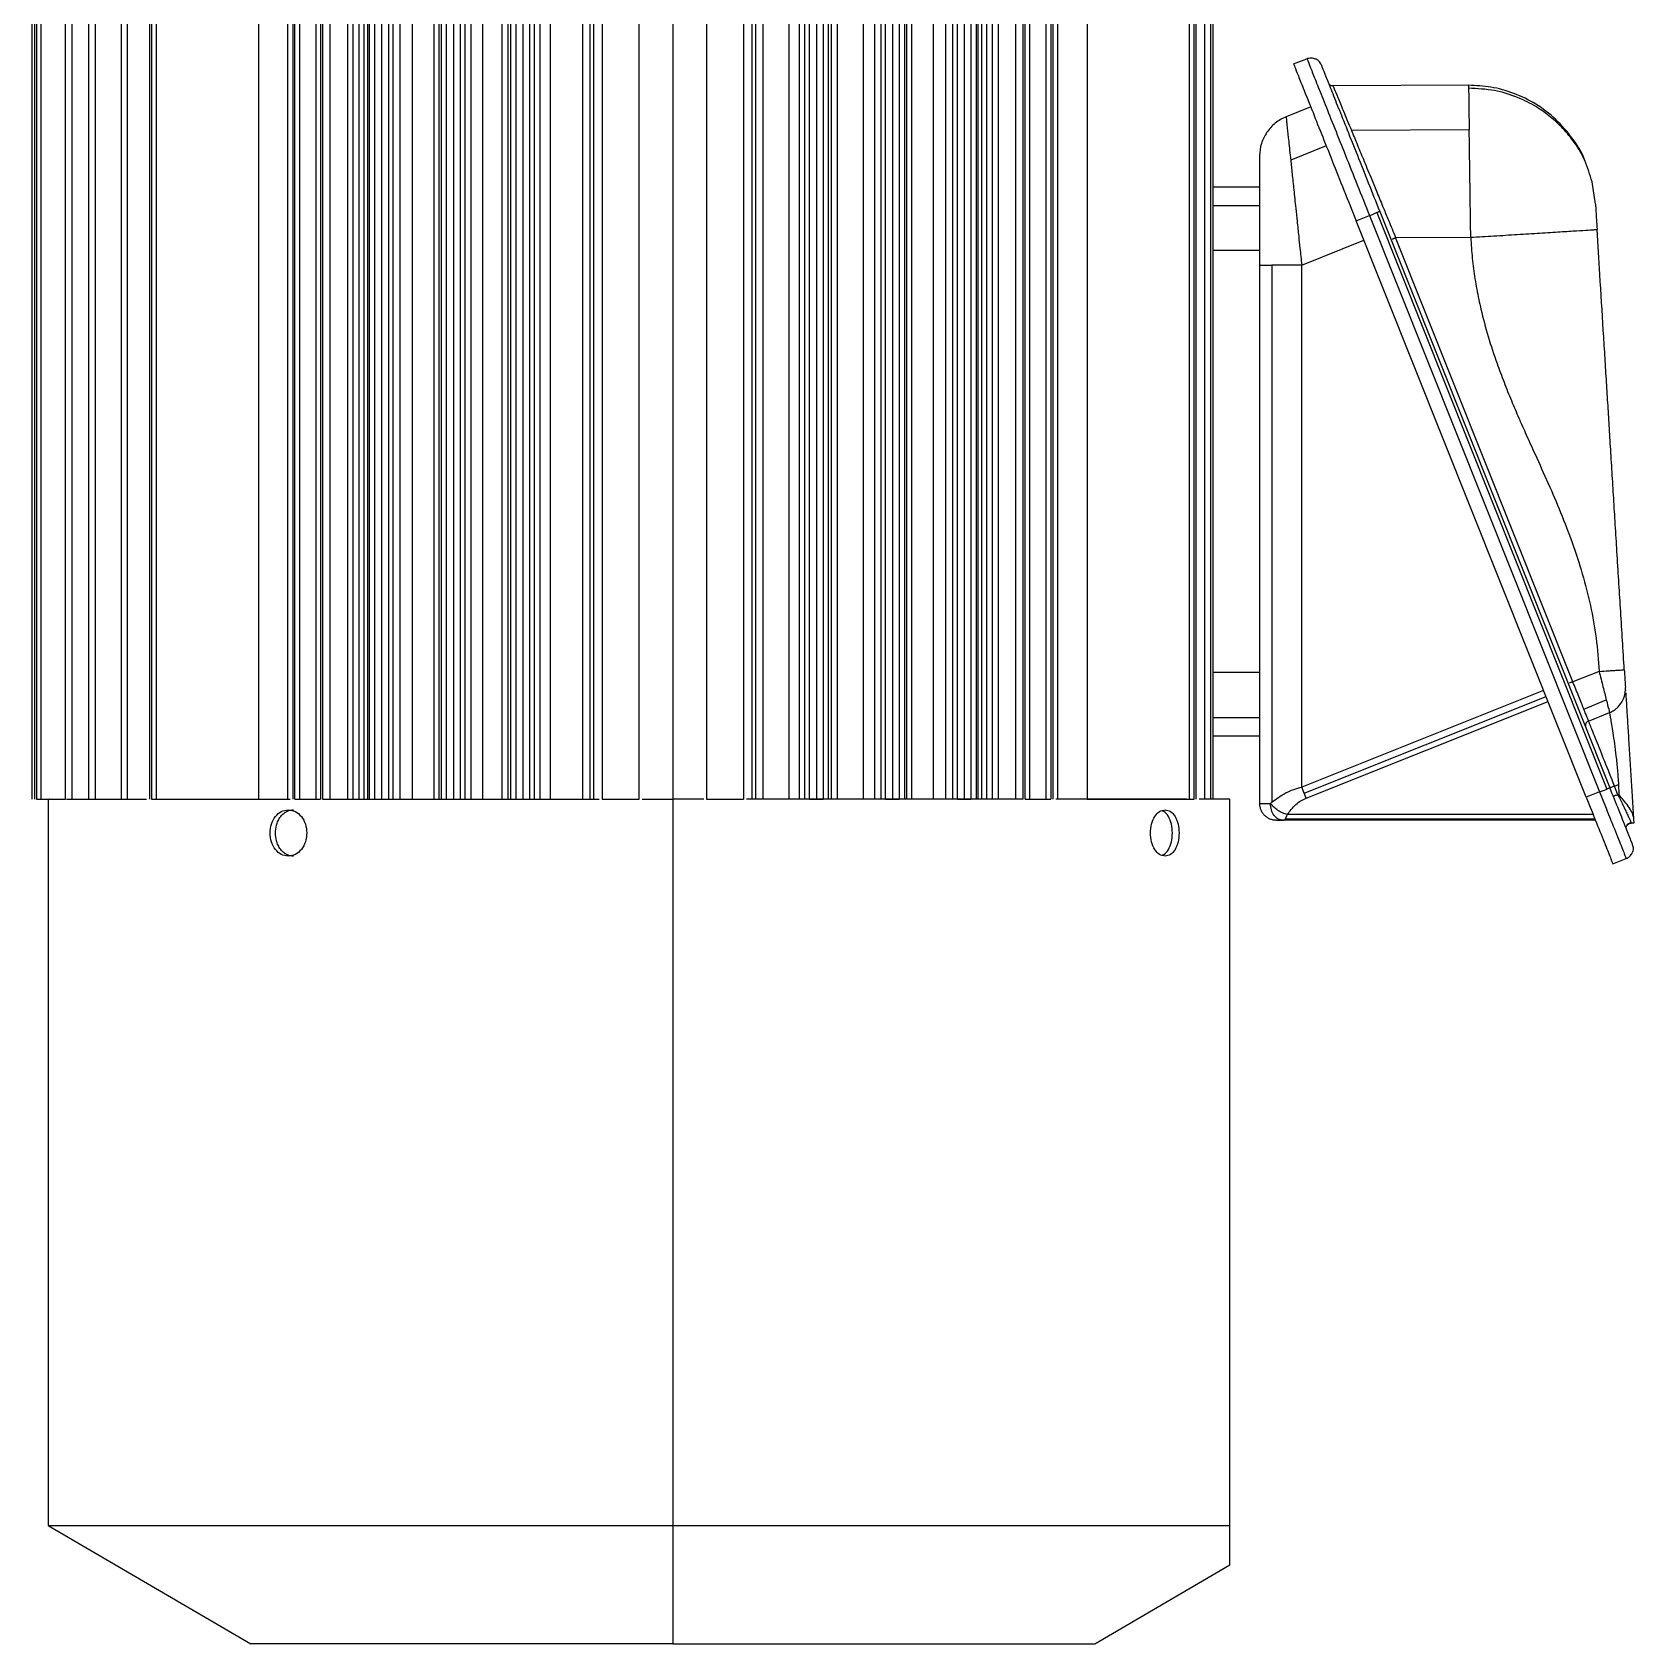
# Model space of a CAD drawing. Header units: millimetres. Extents: x 150937 to 394412, y 327166 to 584759.
# Drawn here: x 228142.4 to 228332.1, y 405702.9 to 405893.7 of the extents above; entities that cross this region are included whole.
import ezdxf

# ---------------------------------------------------------------- set-up
doc = ezdxf.new("R2010")
doc.units = ezdxf.units.MM

# ---------------------------------------------------------------- blocks, each defined once
blk = doc.blocks.new('Motor_Hyponic_1hp_side')
at = {"color": 7, "linetype": 'Continuous', "lineweight": 25}
for p, q in [((-47.87, -157.74), (-47.87, -307.74)), ((-47.37, -157.74), (-47.37, -307.74)), ((-44.5, -157.74), (-44.5, -307.74)), ((-43.7, -157.74), (-43.7, -307.74)), ((-41.73, -157.74), (-41.73, -307.74)), ((-40.93, -157.74), (-40.93, -307.74)), ((-37.86, -157.74), (-37.86, -307.74)), ((-37.15, -157.74), (-37.15, -307.74)), ((-34.5, -157.74), (-34.5, -307.74)), ((-34.27, -157.74), (-34.27, -307.74)), ((-33.7, -157.74), (-33.7, -307.74)), ((-21.56, -307.74), (-21.56, -157.74)), ((-18.11, -307.74), (-18.11, -157.74)), ((-17.5, -307.74), (-17.5, -157.74)), ((-17.27, -307.74), (-17.27, -157.74)), ((-16.7, -307.74), (-16.7, -157.74)), ((-14.8, -157.74), (-14.8, -307.74)), ((-14.23, -157.74), (-14.23, -307.74)), ((-14, -157.74), (-14, -307.74)), ((-13.12, -157.74), (-13.12, -307.74)), ((-11.02, -307.74), (-11.02, -157.74)), ((-10.38, -307.74), (-10.38, -157.74)), ((-9.71, -157.74), (-9.71, -307.74)), ((-9.07, -307.74), (-9.07, -157.74)), ((-8.64, -307.74), (-8.64, -157.74)), ((-8.47, -157.74), (-8.47, -307.74)), ((-7.8, -307.74), (-7.8, -157.74)), ((-7, -157.74), (-7, -307.74)), ((-6.2, -157.74), (-6.2, -307.74)), ((-5.63, -307.74), (-5.63, -157.74)), ((-4.85, -157.74), (-4.85, -307.74)), ((-3.38, -157.74), (-3.38, -307.74)), ((-0.76, -307.74), (-0.76, -157.74)), ((-0.19, -307.74), (-0.19, -157.74)), ((0.04, -157.74), (0.04, -307.74)), ((0.7, -307.74), (0.7, -157.74)), ((1.5, -157.74), (1.5, -307.74)), ((2.3, -157.74), (2.3, -307.74)), ((2.88, -307.74), (2.88, -157.74)), ((3.57, -157.74), (3.57, -307.74)), ((4.93, -157.74), (4.93, -307.74)), ((7.28, -307.74), (7.28, -157.74)), ((7.98, -307.74), (7.98, -157.74)), ((8.28, -157.74), (8.28, -307.74)), ((8.92, -307.74), (8.92, -157.74)), ((9.72, -157.74), (9.72, -307.74)), ((10.5, -157.74), (10.5, -307.74)), ((11.12, -307.74), (11.12, -157.74)), ((11.73, -157.74), (11.73, -307.74)), ((12.97, -157.74), (12.97, -307.74)), ((16.85, -307.74), (16.85, -157.74)), ((17.7, -307.74), (17.7, -157.74)), ((18.09, -157.74), (18.09, -307.74)), ((19.12, -157.74), (19.12, -307.74)), ((23.5, -307.74), (23.5, -157.74)), ((27.5, -157.74), (27.5, -307.74)), ((31.5, -157.74), (31.5, -307.74)), ((35.88, -157.74), (35.88, -307.74)), ((36.91, -307.74), (36.91, -157.74)), ((37.3, -157.74), (37.3, -307.74)), ((38.15, -157.74), (38.15, -307.74)), ((41.27, -307.74), (41.27, -157.74)), ((42.5, -307.74), (42.5, -157.74)), ((43.1, -157.74), (43.1, -307.74)), ((43.7, -307.74), (43.7, -157.74)), ((44.5, -157.74), (44.5, -307.74)), ((45.3, -157.74), (45.3, -307.74)), ((45.94, -307.74), (45.94, -157.74)), ((46.25, -157.74), (46.25, -307.74)), ((46.96, -157.74), (46.96, -307.74)), ((50.07, -307.74), (50.07, -157.74)), ((51.43, -307.74), (51.43, -157.74)), ((52.12, -157.74), (52.12, -307.74)), ((52.7, -307.74), (52.7, -157.74)), ((53.5, -157.74), (53.5, -307.74)), ((54.3, -157.74), (54.3, -307.74)), ((54.96, -307.74), (54.96, -157.74)), ((55.19, -157.74), (55.19, -307.74)), ((55.76, -157.74), (55.76, -307.74)), ((58.38, -307.74), (58.38, -157.74)), ((59.85, -307.74), (59.85, -157.74)), ((60.63, -157.74), (60.63, -307.74)), ((61.2, -307.74), (61.2, -157.74)), ((62, -157.74), (62, -307.74)), ((62.79, -157.74), (62.79, -307.74)), ((63.47, -307.74), (63.47, -157.74)), ((63.64, -157.74), (63.64, -307.74)), ((64.07, -157.74), (64.07, -307.74)), ((64.71, -307.74), (64.71, -157.74)), ((65.38, -307.74), (65.38, -157.74)), ((66.02, -157.74), (66.02, -307.74)), ((68.12, -307.74), (68.12, -157.74)), ((69, -307.74), (69, -157.74)), ((69.23, -307.74), (69.23, -157.74)), ((69.8, -307.74), (69.8, -157.74)), ((71.7, -157.74), (71.7, -307.74)), ((72.27, -157.74), (72.27, -307.74)), ((72.5, -157.74), (72.5, -307.74)), ((73.11, -307.74), (73.11, -157.74)), ((76.56, -157.74), (76.56, -307.74)), ((88.7, -307.74), (88.7, -157.74)), ((89.27, -307.74), (89.27, -157.74)), ((89.5, -307.74), (89.5, -157.74)), ((90.5, -307.74), (90.5, -157.74)), ((91.21, -307.74), (91.21, -157.74)), ((91.5, -307.74), (91.5, -157.74)), ((-48.39, -307.74), (-48.39, -196.75)), ((101.03, -220.68), (102.61, -220.05)), ((121.76, -223.2), (105.71, -223.28)), ((103.06, -225.76), (100.15, -226.93)), ((121.84, -228.48), (107.88, -228.54)), ((136.8, -237.28), (136.4, -234.65)), ((91.5, -235.24), (97, -235.24)), ((91.5, -237.44), (97, -237.44)), ((110.88, -238.28), (138.14, -306.54)), ((111.24, -238.14), (138.49, -306.4)), ((108.45, -239.25), (110.03, -238.62)), ((135.71, -307.51), (108.45, -239.25)), ((110.03, -238.62), (137.28, -306.88)), ((113.12, -241.24), (122.02, -241.2)), ((134.12, -293.84), (113.12, -241.24)), ((91.5, -292.74), (91.5, -242.74)), ((91.5, -242.74), (97, -242.74)), ((97, -242.74), (97, -292.74)), ((97, -244.49), (97, -308.24)), ((98.46, -244.49), (98.46, -308.09)), ((102, -306.3), (102, -244.49)), ((97, -292.74), (91.5, -292.74)), ((137.22, -292.6), (134.12, -293.84)), ((135.41, -297.06), (138.08, -295.99)), ((135.97, -298.48), (138.46, -297.48)), ((91.5, -298.05), (97, -298.05)), ((91.5, -300.24), (97, -300.24)), ((102.28, -307.01), (102, -306.3)), ((102.52, -307.61), (102.28, -307.01)), ((137.28, -306.88), (135.71, -307.51)), ((139.05, -306.18), (139.52, -305.99)), ((139.46, -307.21), (139.05, -306.18)), ((139.56, -307.2), (139.46, -307.21)), ((139.52, -305.99), (139.56, -307.2)), ((-47.37, -307.74), (-44.85, -307.74)), ((-46.5, -307.74), (-46.5, -393.74)), ((-44.5, -307.74), (-44.46, -307.74)), ((-33.7, -307.74), (-21.56, -307.74)), ((-16.7, -307.74), (-14.8, -307.74)), ((19.12, -307.74), (23.5, -307.74)), ((23.85, -307.74), (27.5, -307.74)), ((27.5, -307.74), (27.5, -393.74)), ((31.15, -307.74), (27.5, -307.74)), ((31.5, -307.74), (35.88, -307.74)), ((69.8, -307.74), (71.7, -307.74)), ((76.56, -307.74), (88.7, -307.74)), ((93.5, -393.74), (93.5, -307.74)), ((98.3, -308.24), (98.46, -308.09)), ((136.8, -310.24), (99.78, -310.24)), ((140.45, -311.11), (140.49, -310.95)), ((141.33, -310.57), (141.04, -310.57)), ((138.86, -315.41), (140.44, -314.78)), ((-46.51, -393.74), (-22.49, -407.75)), ((27.5, -393.74), (27.5, -407.74)), ((77.49, -407.75), (93.5, -398.41))]:
    blk.add_line(p, q, dxfattribs=at)
at = {"color": 8, "linetype": 'Continuous', "lineweight": 25}
for p, q in [((-48.11, -187.93), (-48.11, -307.74)), ((104.91, -230.39), (100.69, -232.07)), ((102, -244.49), (109.37, -241.55)), ((130.65, -294.85), (102, -306.3)), ((102.28, -307.01), (130.94, -295.57)), ((102.52, -307.61), (131.18, -296.17)), ((100.07, -310.06), (136.72, -310.06)), ((136.52, -309.56), (100.3, -309.56))]:
    blk.add_line(p, q, dxfattribs=at)
at = {"color": 7, "linetype": 'Continuous', "lineweight": 25}
for points in [[(101.03, -220.68), (101.06, -220.75), (101.12, -220.89), (101.56, -221.99), (102.24, -223.71), (103.17, -226.03), (104.3, -228.87), (105.59, -232.1), (106.99, -235.61), (107.96, -238.04), (108.45, -239.25)], [(102.61, -220.05), (102.69, -220.02), (102.85, -219.97), (103.11, -219.95), (103.37, -219.97), (103.53, -220.03), (103.61, -220.06)], [(102.61, -220.05), (102.64, -220.12), (102.7, -220.25), (103.14, -221.36), (103.82, -223.08), (104.75, -225.4), (105.88, -228.24), (107.17, -231.47), (108.57, -234.97), (109.54, -237.41), (110.03, -238.62)], [(104.3, -220.77), (104.27, -220.7), (104.19, -220.54), (104.03, -220.34), (103.84, -220.17), (103.68, -220.1), (103.61, -220.06)], [(104.3, -220.77), (104.33, -220.84), (104.38, -220.97), (104.79, -222), (105.43, -223.6), (106.3, -225.78), (107.36, -228.43), (108.57, -231.45), (109.87, -234.73), (110.78, -237), (111.24, -238.14)], [(105.71, -223.28), (105.65, -223.27), (105.53, -223.27), (105.43, -223.21), (105.37, -223.18)], [(100.15, -226.93), (99.7, -227.15), (98.8, -227.59), (98.17, -228.37), (97.86, -228.77)], [(97.86, -228.77), (97.61, -229.2), (97.11, -230.07), (97.04, -231.07), (97, -231.57)], [(97, -235.24), (97, -235.27), (97, -235.33), (97, -235.78), (97, -236.46), (97, -237.11), (97, -237.44)], [(91.5, -242.74), (91.5, -242.25), (91.5, -241.27), (91.5, -239.86), (91.5, -238.54), (91.5, -237.81), (91.5, -237.44)], [(97, -237.44), (97, -237.81), (97, -238.54), (97, -239.86), (97, -241.27), (97, -242.25), (97, -242.74)], [(110.03, -238.62), (110.11, -238.59), (110.27, -238.53), (110.49, -238.44), (110.71, -238.35), (110.82, -238.3), (110.88, -238.28)], [(111.24, -238.14), (111.23, -238.14), (111.22, -238.14), (111.15, -238.17), (111.04, -238.22), (110.94, -238.26), (110.88, -238.28)], [(112.73, -241.4), (112.75, -241.39), (112.81, -241.37), (112.91, -241.33), (113.01, -241.29), (113.09, -241.26), (113.12, -241.24)], [(97, -244.49), (97.02, -244.49), (97.06, -244.49), (97.35, -244.49), (97.81, -244.49), (98.25, -244.49), (98.46, -244.49)], [(102, -244.49), (101.67, -244.49), (101.02, -244.49), (100.08, -244.49), (99.2, -244.49), (98.71, -244.49), (98.46, -244.49)], [(91.5, -298.05), (91.5, -297.68), (91.5, -296.95), (91.5, -295.63), (91.5, -294.22), (91.5, -293.23), (91.5, -292.74)], [(97, -292.74), (97, -293.23), (97, -294.22), (97, -295.63), (97, -296.95), (97, -297.68), (97, -298.05)], [(134.12, -293.84), (134.08, -293.85), (134.01, -293.88), (133.91, -293.92), (133.81, -293.96), (133.75, -293.98), (133.73, -293.99)], [(135.41, -297.06), (135.32, -296.83), (135.14, -296.38), (134.82, -295.58), (134.48, -294.73), (134.24, -294.13), (134.12, -293.84)], [(135.97, -298.48), (135.96, -298.45), (135.94, -298.39), (135.82, -298.1), (135.65, -297.66), (135.49, -297.26), (135.41, -297.06)], [(139.05, -306.18), (138.66, -305.19), (137.87, -303.22), (136.87, -300.71), (136.15, -298.92), (136.03, -298.62), (135.97, -298.48)], [(137.28, -306.88), (137.36, -306.85), (137.52, -306.79), (137.75, -306.7), (137.96, -306.61), (138.08, -306.56), (138.14, -306.54)], [(137.28, -306.88), (137.7, -307.92), (138.52, -309.98), (139.57, -312.59), (140.29, -314.42), (140.39, -314.66), (140.44, -314.78)], [(138.49, -306.4), (138.49, -306.4), (138.48, -306.4), (138.41, -306.43), (138.3, -306.48), (138.19, -306.52), (138.14, -306.54)], [(138.49, -306.4), (138.84, -307.28), (139.54, -309.03), (140.42, -311.24), (141.04, -312.78), (141.12, -312.99), (141.16, -313.09)], [(-47.87, -307.74), (-47.8, -307.74), (-47.65, -307.74), (-47.46, -307.74), (-47.37, -307.74)], [(-41.73, -307.74), (-41.71, -307.74), (-41.69, -307.74), (-41.51, -307.74), (-41.24, -307.74), (-41.03, -307.74), (-40.93, -307.74)], [(-37.86, -307.74), (-37.85, -307.74), (-37.83, -307.74), (-37.67, -307.74), (-37.44, -307.74), (-37.25, -307.74), (-37.15, -307.74)], [(-34.27, -307.74), (-34.23, -307.74), (-34.15, -307.74), (-34.01, -307.74), (-33.86, -307.74), (-33.75, -307.74), (-33.7, -307.74)], [(-17.27, -307.74), (-17.23, -307.74), (-17.15, -307.74), (-17.01, -307.74), (-16.86, -307.74), (-16.75, -307.74), (-16.7, -307.74)], [(-14.8, -307.74), (-14.75, -307.74), (-14.64, -307.74), (-14.49, -307.74), (-14.35, -307.74), (-14.27, -307.74), (-14.23, -307.74)], [(-7.8, -307.74), (-7.79, -307.74), (-7.76, -307.74), (-7.58, -307.74), (-7.31, -307.74), (-7.1, -307.74), (-7, -307.74)], [(-7, -307.74), (-6.9, -307.74), (-6.69, -307.74), (-6.42, -307.74), (-6.24, -307.74), (-6.21, -307.74), (-6.2, -307.74)], [(0.7, -307.74), (0.72, -307.74), (0.75, -307.74), (0.94, -307.74), (1.2, -307.74), (1.4, -307.74), (1.5, -307.74)], [(1.5, -307.74), (1.6, -307.74), (1.81, -307.74), (2.08, -307.74), (2.26, -307.74), (2.29, -307.74), (2.3, -307.74)], [(8.92, -307.74), (8.93, -307.74), (8.96, -307.74), (9.14, -307.74), (9.41, -307.74), (9.62, -307.74), (9.72, -307.74)], [(43.7, -307.74), (43.71, -307.74), (43.73, -307.74), (43.92, -307.74), (44.18, -307.74), (44.39, -307.74), (44.5, -307.74)], [(44.5, -307.74), (44.6, -307.74), (44.81, -307.74), (45.08, -307.74), (45.26, -307.74), (45.29, -307.74), (45.3, -307.74)], [(52.7, -307.74), (52.71, -307.74), (52.74, -307.74), (52.92, -307.74), (53.19, -307.74), (53.4, -307.74), (53.5, -307.74)], [(53.5, -307.74), (53.6, -307.74), (53.81, -307.74), (54.08, -307.74), (54.26, -307.74), (54.29, -307.74), (54.3, -307.74)], [(61.2, -307.74), (61.21, -307.74), (61.24, -307.74), (61.42, -307.74), (61.69, -307.74), (61.9, -307.74), (62, -307.74)], [(62, -307.74), (62.1, -307.74), (62.29, -307.74), (62.54, -307.74), (62.73, -307.74), (62.77, -307.74), (62.79, -307.74)], [(69.23, -307.74), (69.27, -307.74), (69.35, -307.74), (69.49, -307.74), (69.64, -307.74), (69.75, -307.74), (69.8, -307.74)], [(71.7, -307.74), (71.75, -307.74), (71.86, -307.74), (72.01, -307.74), (72.15, -307.74), (72.23, -307.74), (72.27, -307.74)], [(88.7, -307.74), (88.75, -307.74), (88.86, -307.74), (89.01, -307.74), (89.15, -307.74), (89.23, -307.74), (89.27, -307.74)], [(97, -308.24), (97.02, -308.24), (97.05, -308.24), (97.31, -308.24), (97.71, -308.24), (98.1, -308.24), (98.3, -308.24)], [(97, -308.24), (97.01, -308.37), (97.02, -308.64), (97.14, -309.01), (97.32, -309.36), (97.5, -309.56), (97.59, -309.66)], [(99.78, -310.24), (99.58, -310.21), (99.2, -310.15), (98.71, -309.69), (98.36, -309.03), (98.32, -308.51), (98.3, -308.24)], [(135.71, -307.51), (136.12, -308.55), (136.94, -310.61), (137.99, -313.22), (138.72, -315.05), (138.81, -315.29), (138.86, -315.41)], [(99, -310.24), (98.87, -310.24), (98.61, -310.22), (98.23, -310.1), (97.88, -309.92), (97.68, -309.74), (97.59, -309.66)], [(99, -310.24), (99.01, -310.24), (99.03, -310.24), (99.19, -310.24), (99.43, -310.24), (99.66, -310.24), (99.78, -310.24)], [(99.78, -310.24), (99.83, -310.24), (99.93, -310.22), (100.02, -310.12), (100.07, -310.06)], [(100.07, -310.06), (100.11, -310), (100.2, -309.86), (100.27, -309.66), (100.3, -309.56)], [(140.55, -310.84), (140.58, -310.8), (140.64, -310.72), (140.76, -310.64), (140.9, -310.59), (140.99, -310.58), (141.04, -310.57)], [(140.44, -314.78), (140.51, -314.74), (140.67, -314.67), (140.87, -314.5), (141.03, -314.31), (141.11, -314.16), (141.15, -314.08)], [(141.16, -313.09), (141.19, -313.17), (141.24, -313.33), (141.26, -313.58), (141.24, -313.84), (141.18, -314), (141.15, -314.08)], [(-46.5, -393.74), (-46.38, -393.74), (-46.13, -393.74), (-44.17, -393.74), (-41.07, -393.74), (-36.77, -393.74), (-31.38, -393.74), (-24.98, -393.74), (-17.68, -393.74), (-9.61, -393.74), (-0.9, -393.74), (8.29, -393.74), (17.81, -393.74), (24.27, -393.74), (27.5, -393.74)], [(27.5, -393.74), (29.76, -393.74), (34.29, -393.74), (41.03, -393.74), (47.65, -393.74), (54.1, -393.74), (60.33, -393.74), (66.28, -393.74), (71.91, -393.74), (77.16, -393.74), (81.99, -393.74), (86.36, -393.74), (90.27, -393.74), (92.42, -393.74), (93.5, -393.74)], [(27.5, -407.74), (25.32, -407.74), (20.96, -407.74), (14.52, -407.74), (8.31, -407.74), (2.43, -407.74), (-3.03, -407.74), (-7.96, -407.74), (-12.28, -407.74), (-15.92, -407.74), (-18.83, -407.74), (-20.92, -407.74), (-22.25, -407.74), (-22.42, -407.74), (-22.5, -407.74)], [(27.5, -407.74), (29.68, -407.74), (34.04, -407.74), (40.48, -407.74), (46.69, -407.74), (52.57, -407.74), (58.03, -407.74), (62.96, -407.74), (67.28, -407.74), (70.92, -407.74), (73.83, -407.74), (75.92, -407.74), (77.25, -407.74), (77.42, -407.74), (77.5, -407.74)]]:
    blk.add_open_spline(points, degree=3, dxfattribs=at)
for points, knots in [([(135.53, -232.12), (135.52, -232.08), (135.19, -231.12), (134.07, -229.42), (132.16, -227.18), (129.79, -225.37), (127.18, -224.1), (124.47, -223.33), (122.65, -223.25), (121.76, -223.2)], [0, 0, 0, 0, 0.007238, 0.175088, 0.346223, 0.517358, 0.685209, 0.846853, 1, 1, 1, 1]), ([(121.76, -223.2), (121.76, -223.21), (121.76, -223.21), (121.77, -223.55), (121.77, -223.56)], [0, 0, 0, 0, 0.9591882, 1, 1, 1, 1]), ([(105.71, -223.28), (105.74, -223.34), (105.79, -223.48), (106.23, -224.55), (106.91, -226.19), (107.55, -227.74), (107.88, -228.54)], [0, 0, 0, 0, 0.24497, 0.494667, 0.740032, 1, 1, 1, 1]), ([(136.4, -234.65), (136.14, -233.79), (135.64, -232.13), (134.42, -230.04), (133.04, -228.36), (131.49, -226.93), (129.71, -225.65), (127.49, -224.54), (124.78, -223.7), (122.8, -223.6), (121.77, -223.55)], [0, 0, 0, 0, 0.137001, 0.264801, 0.379244, 0.478235, 0.582323, 0.706381, 0.847226, 1, 1, 1, 1]), ([(100.15, -226.93), (100.15, -226.99), (100.16, -227.08), (100.22, -227.66), (100.3, -228.42), (100.44, -229.77), (100.61, -231.29), (100.69, -232.07)], [0, 0, 0, 0, 0.246637, 0.371561, 0.497567, 0.742422, 1, 1, 1, 1]), ([(107.88, -228.54), (108.12, -229.11), (108.59, -230.26), (109.4, -232.22), (110.19, -234.14), (110.96, -235.99), (111.62, -237.61), (112.36, -239.38), (112.84, -240.56), (113.12, -241.24)], [0, 0, 0, 0, 0.161357, 0.325251, 0.495108, 0.613962, 0.746886, 0.852341, 1, 1, 1, 1]), ([(122.02, -241.2), (122, -239.74), (121.96, -237.01), (121.91, -233.41), (121.87, -230.6), (121.85, -229.14), (121.84, -228.48)], [0, 0, 0, 0, 0.309655, 0.579582, 0.809716, 1, 1, 1, 1]), ([(97, -231.57), (97, -231.62), (97, -231.72), (97, -232.49), (97, -233.69), (97, -235.31), (97, -237.28), (97, -239.53), (97, -241.96), (97, -243.65), (97, -244.49)], [0, 0, 0, 0, 0.12043, 0.241574, 0.364025, 0.488164, 0.614104, 0.741685, 0.870509, 1, 1, 1, 1]), ([(100.69, -232.07), (100.74, -232.6), (100.86, -233.69), (101.06, -235.6), (101.26, -237.51), (101.46, -239.36), (101.62, -240.94), (101.81, -242.67), (101.93, -243.82), (102, -244.49)], [0, 0, 0, 0, 0.154252, 0.320053, 0.497462, 0.616033, 0.74839, 0.853256, 1, 1, 1, 1]), ([(136.8, -237.28), (136.8, -237.32), (136.81, -237.41), (136.85, -238.11), (136.91, -239.1), (136.96, -239.88), (136.99, -240.28)], [0, 0, 0, 0, 0.24988, 0.499939, 0.749972, 1, 1, 1, 1]), ([(122.02, -241.2), (122.93, -241.15), (124.81, -241.03), (127.6, -240.86), (130.28, -240.69), (132.68, -240.54), (134.62, -240.42), (136.01, -240.34), (136.84, -240.29), (136.94, -240.28), (136.99, -240.28)], [0, 0, 0, 0, 0.116516, 0.240011, 0.368641, 0.5, 0.631359, 0.759989, 0.883484, 1, 1, 1, 1]), ([(140.21, -292.41), (140.14, -291.26), (140, -288.96), (139.79, -285.55), (139.58, -282.18), (139.37, -278.87), (139.17, -275.63), (138.98, -272.48), (138.79, -269.39), (138.6, -266.41), (138.43, -263.55), (138.26, -260.78), (138.08, -258), (137.91, -255.14), (137.65, -251.04), (137.44, -247.53), (137.26, -244.73), (137.21, -243.84), (137.15, -242.96), (137.1, -242.07), (137.04, -241.17), (137.01, -240.58), (136.99, -240.28)], [0, 0, 0, 0, 0.064218, 0.128358, 0.190245, 0.254925, 0.317078, 0.378538, 0.439452, 0.500089, 0.556361, 0.610059, 0.664623, 0.719923, 0.776614, 0.900849, 0.917314, 0.933589, 0.950234, 0.966754, 0.983353, 1, 1, 1, 1]), ([(122.02, -241.2), (122.04, -241.62), (122.09, -242.45), (122.2, -243.68), (122.34, -244.91), (122.52, -246.13), (122.72, -247.35), (122.96, -248.54), (123.38, -250.42), (124.06, -252.97), (125.01, -255.84), (125.95, -258.36), (126.82, -260.51), (127.7, -262.58), (128.64, -264.69), (129.81, -267.27), (131.2, -270.33), (132.69, -273.8), (134.07, -277.37), (135.27, -281.03), (136.24, -284.81), (136.94, -288.67), (137.13, -291.29), (137.22, -292.6)], [0, 0, 0, 0, 0.0232153, 0.0460594, 0.0690837, 0.0917728, 0.1148366, 0.1375133, 0.1594811, 0.2217873, 0.2840898, 0.3277858, 0.3712113, 0.4128574, 0.4529185, 0.4999553, 0.5700728, 0.6397595, 0.7101415, 0.7824156, 0.8542489, 0.9267831, 1, 1, 1, 1]), ([(137.22, -292.6), (137.59, -292.58), (138.17, -292.54), (138.87, -292.5), (139.35, -292.47), (139.74, -292.44), (140.11, -292.42), (140.17, -292.42), (140.21, -292.41)], [0, 0, 0, 0, 0.239457, 0.36836, 0.499999, 0.631639, 0.760543, 1, 1, 1, 1]), ([(137.22, -292.6), (137.38, -293.23), (137.7, -294.49), (137.95, -295.49), (138.08, -295.99)], [0, 0, 0, 0, 0.4974412, 1, 1, 1, 1]), ([(140.21, -292.41), (140.23, -292.68), (140.26, -293.2), (140.3, -293.89), (140.33, -294.29), (140.34, -294.48), (140.34, -294.5), (140.34, -294.51)], [0, 0, 0, 0, 0.249896, 0.499693, 0.749352, 0.874841, 1, 1, 1, 1]), ([(138.46, -297.48), (138.65, -297.4), (139.02, -297.22), (139.61, -296.73), (140.09, -296.03), (140.34, -295.21), (140.34, -294.72), (140.34, -294.51)], [0, 0, 0, 0, 0.1659147, 0.3257601, 0.6104679, 0.8363247, 1, 1, 1, 1]), ([(140.35, -294.78), (140.35, -294.77), (140.35, -294.77), (140.34, -294.85), (140.34, -294.89)], [0, 0, 0, 0, 0.453836, 1, 1, 1, 1]), ([(140.38, -295.16), (140.4, -295.45), (140.44, -296.07), (140.54, -297.73), (140.67, -299.84), (140.79, -301.85), (140.9, -303.51), (141, -305.18), (141.13, -307.34), (141.24, -309.01), (141.29, -309.87)], [0, 0, 0, 0, 0.122367, 0.267974, 0.413388, 0.559033, 0.631485, 0.705396, 0.847468, 1, 1, 1, 1]), ([(138.08, -295.99), (138.19, -296.41), (138.4, -297.23), (138.44, -297.4), (138.46, -297.48)], [0, 0, 0, 0, 0.5153512, 1, 1, 1, 1]), ([(138.46, -297.48), (138.46, -297.53), (138.48, -297.63), (138.57, -298.13), (138.69, -298.87), (138.85, -299.88), (139.04, -301.14), (139.23, -302.63), (139.41, -304.27), (139.48, -305.42), (139.52, -305.99)], [0, 0, 0, 0, 0.12129, 0.235425, 0.356276, 0.477693, 0.604479, 0.732232, 0.86823, 1, 1, 1, 1]), ([(135.97, -298.48), (135.91, -298.51), (135.8, -298.57), (135.7, -298.69), (135.64, -298.79), (135.6, -298.91), (135.59, -299.07), (135.62, -299.18), (135.64, -299.26)], [0, 0, 0, 0, 0.2394568, 0.3683607, 0.5, 0.6316393, 0.7605432, 1, 1, 1, 1]), ([(98.46, -308.09), (98.97, -307.7), (99.72, -307.14), (101.01, -306.57), (101.68, -306.39), (102, -306.3)], [0, 0, 0, 0, 0.517188, 0.767824, 1, 1, 1, 1]), ([(139.05, -306.18), (139.01, -306.19), (138.94, -306.22), (138.8, -306.28), (138.64, -306.34), (138.54, -306.38), (138.5, -306.4), (138.49, -306.4), (138.49, -306.4)], [0, 0, 0, 0, 0.131067, 0.260328, 0.502795, 0.741159, 0.869238, 1, 1, 1, 1]), ([(139.46, -307.21), (139.39, -307.24), (139.24, -307.29), (139.05, -307.35), (138.91, -307.38), (138.89, -307.36), (138.87, -307.36)], [0, 0, 0, 0, 0.250176, 0.5, 0.749824, 1, 1, 1, 1]), ([(139.46, -307.21), (139.66, -307.62), (139.95, -308.23), (140.32, -309), (140.57, -309.53), (140.78, -309.97), (140.93, -310.31), (141.03, -310.53), (141.04, -310.56), (141.04, -310.57)], [0, 0, 0, 0, 0.253182, 0.379661, 0.505441, 0.630225, 0.754224, 0.877334, 1, 1, 1, 1]), ([(141.29, -309.87), (141.28, -309.77), (141.25, -309.58), (141.05, -309.14), (140.53, -308.31), (139.95, -307.64), (139.56, -307.2)], [0, 0, 0, 0, 0.118464, 0.248004, 0.498066, 1, 1, 1, 1]), ([(-46.33, -307.74), (-46.36, -307.74), (-46.47, -307.74), (-45.8, -307.74), (-44.69, -307.74), (-44.5, -307.74)], [0, 0, 0, 0, 0.268953, 0.874938, 1, 1, 1, 1]), ([(-44.35, -307.74), (-43.74, -307.74), (-42.32, -307.74), (-39.1, -307.74), (-36.07, -307.74), (-34.85, -307.74)], [0, 0, 0, 0, 0.305313, 0.719819, 1, 1, 1, 1]), ([(-33.28, -307.74), (-33.24, -307.74), (-31.46, -307.74), (-26.81, -307.74), (-21.67, -307.74), (-18.37, -307.74), (-17.85, -307.74)], [0, 0, 0, 0, 0.0107179, 0.4631825, 0.9156472, 1, 1, 1, 1]), ([(-18.06, -314.49), (-18.34, -314.45), (-18.91, -314.37), (-19.62, -313.73), (-20.09, -312.82), (-20.25, -311.74), (-20.09, -310.66), (-19.62, -309.75), (-18.91, -309.12), (-18.34, -309.03), (-18.06, -308.99)], [0, 0, 0, 0, 0.124998, 0.25, 0.375002, 0.5, 0.624998, 0.75, 0.875002, 1, 1, 1, 1]), ([(-17.44, -314.49), (-17.69, -314.46), (-18.08, -314.41), (-18.59, -314.09), (-18.97, -313.71), (-19.27, -313.21), (-19.51, -312.56), (-19.62, -311.74), (-19.51, -310.93), (-19.27, -310.28), (-18.97, -309.78), (-18.59, -309.39), (-18.08, -309.07), (-17.69, -309.02), (-17.44, -308.99)], [0, 0, 0, 0, 0.1077649, 0.1746272, 0.2499999, 0.3253949, 0.3922646, 0.5, 0.6077385, 0.6746075, 0.7500001, 0.8253728, 0.8922351, 1, 1, 1, 1]), ([(-18.06, -308.99), (-17.77, -309.03), (-17.2, -309.12), (-16.48, -309.75), (-15.96, -310.66), (-15.89, -311.38), (-15.86, -311.74)], [0, 0, 0, 0, 0.249996, 0.5, 0.750004, 1, 1, 1, 1]), ([(-14, -307.74), (-13.05, -307.74), (-9.37, -307.74), (-2.18, -307.74), (7.37, -307.74), (14.46, -307.74), (18.3, -307.74), (18.77, -307.74)], [0, 0, 0, 0, 0.09991, 0.386795, 0.67368, 0.960565, 1, 1, 1, 1]), ([(69, -307.74), (68.08, -307.74), (65.31, -307.74), (60.32, -307.74), (54.11, -307.74), (47.65, -307.74), (41.67, -307.74), (37.83, -307.74), (36.23, -307.74)], [0, 0, 0, 0, 0.094885, 0.287054, 0.479222, 0.67139, 0.863559, 1, 1, 1, 1]), ([(88.35, -307.74), (87.67, -307.74), (85.73, -307.74), (81.97, -307.74), (77.49, -307.74), (74.28, -307.74), (72.85, -307.74)], [0, 0, 0, 0, 0.159805, 0.459012, 0.75822, 1, 1, 1, 1]), ([(85.81, -314.49), (85.59, -314.45), (85.14, -314.37), (84.56, -313.73), (84.17, -312.82), (84.03, -311.74), (84.17, -310.66), (84.56, -309.75), (85.14, -309.12), (85.59, -309.03), (85.81, -308.99)], [0, 0, 0, 0, 0.124998, 0.25, 0.375002, 0.5, 0.624998, 0.75, 0.875002, 1, 1, 1, 1]), ([(86.68, -311.74), (86.65, -311.38), (86.61, -310.66), (86.23, -309.76), (85.8, -309.22), (85.5, -309.14), (85.42, -309.12)], [0, 0, 0, 0, 0.294817, 0.589643, 0.88447, 1, 1, 1, 1]), ([(85.81, -308.99), (86.03, -309.03), (86.47, -309.12), (87.02, -309.75), (87.39, -310.66), (87.44, -311.38), (87.47, -311.74)], [0, 0, 0, 0, 0.249996, 0.5, 0.750004, 1, 1, 1, 1]), ([(93.5, -307.74), (92.47, -307.74), (91.35, -307.74), (89.95, -307.74), (89.85, -307.74)], [0, 0, 0, 0, 0.927114, 1, 1, 1, 1]), ([(100.3, -309.56), (100.11, -309.5), (99.74, -309.39), (99.17, -309.08), (98.66, -308.68), (98.42, -308.39), (98.3, -308.24)], [0, 0, 0, 0, 0.25, 0.5, 0.74729, 1, 1, 1, 1]), ([(100.3, -309.56), (100.6, -309.15), (101.04, -308.55), (101.87, -307.92), (102.31, -307.71), (102.52, -307.61)], [0, 0, 0, 0, 0.539236, 0.779913, 1, 1, 1, 1]), ([(140.49, -310.95), (140.5, -310.93), (140.52, -310.84), (140.63, -310.7), (140.81, -310.56), (140.95, -310.52), (141.02, -310.5)], [0, 0, 0, 0, 0.0744242, 0.3843689, 0.6925339, 1, 1, 1, 1]), ([(141.29, -309.87), (141.3, -310.07), (141.33, -310.48), (141.33, -310.54), (141.33, -310.57)], [0, 0, 0, 0, 0.500014, 1, 1, 1, 1]), ([(-15.86, -311.74), (-15.89, -312.1), (-15.96, -312.82), (-16.48, -313.73), (-17.2, -314.37), (-17.77, -314.45), (-18.06, -314.49)], [0, 0, 0, 0, 0.249996, 0.5, 0.750004, 1, 1, 1, 1]), ([(85.42, -314.37), (85.5, -314.34), (85.8, -314.27), (86.23, -313.72), (86.61, -312.83), (86.65, -312.1), (86.68, -311.74)], [0, 0, 0, 0, 0.1155302, 0.4103565, 0.7051828, 1, 1, 1, 1]), ([(87.47, -311.74), (87.44, -312.1), (87.39, -312.82), (87.02, -313.73), (86.47, -314.37), (86.03, -314.45), (85.81, -314.49)], [0, 0, 0, 0, 0.249996, 0.5, 0.750004, 1, 1, 1, 1]), ([(93.5, -398.41), (93.5, -398.36), (93.5, -398.25), (93.5, -397.35), (93.5, -395.92), (93.5, -394.49), (93.5, -393.74)], [0, 0, 0, 0, 0.233811, 0.473844, 0.726731, 1, 1, 1, 1])]:
    blk.add_open_spline(points, degree=3, knots=knots, dxfattribs=at)
at = {"color": 8, "linetype": 'Continuous', "lineweight": 25}
blk.add_open_spline([(121.77, -223.56), (121.77, -223.83), (121.78, -224.4), (121.8, -226.06), (121.82, -227.66), (121.84, -228.48)], degree=3, knots=[0, 0, 0, 0, 0.315163, 0.653031, 1, 1, 1, 1], dxfattribs=at)

msp = doc.modelspace()

# ---------------------------------------------------------------- block references
msp.add_blockref('Motor_Hyponic_1hp_side', (228190.802, 406110.617))

doc.saveas('drawing.dxf')
